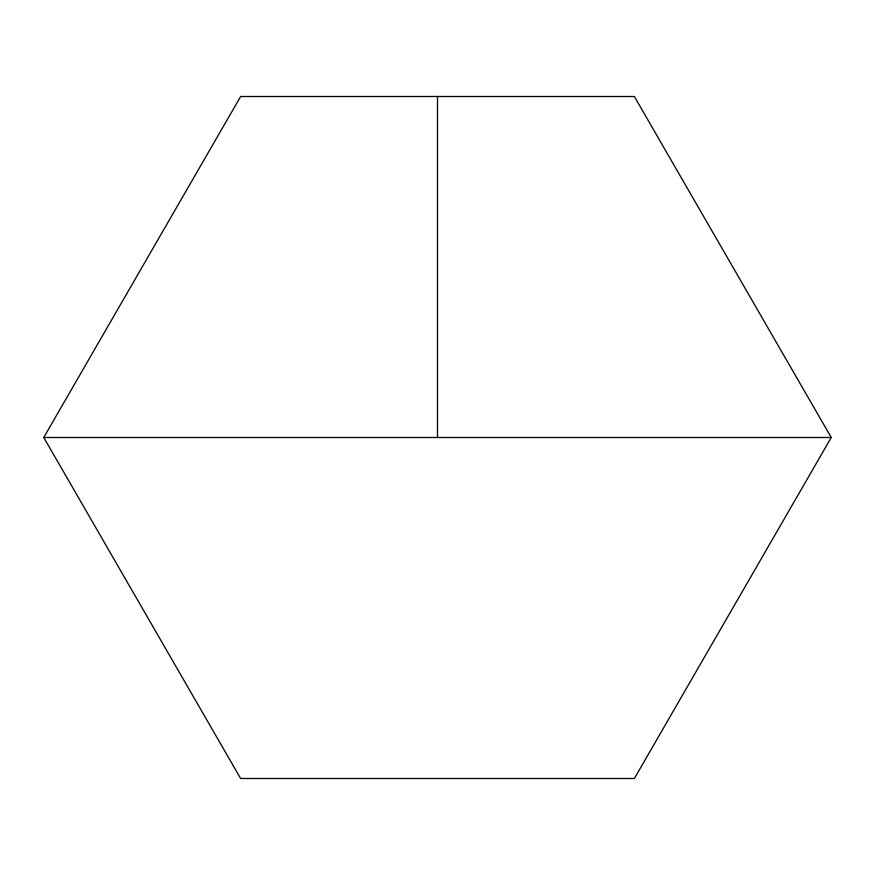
<?xml version="1.0" encoding="UTF-8"?>
<svg xmlns="http://www.w3.org/2000/svg" width="875" height="875" viewBox="0 0 875 875"><rect width="100%" height="100%" fill="white"/><g stroke="black" fill="none" stroke-linecap="round" stroke-linejoin="round"><path stroke-width="1.31" d="M43.75 437.5L240.625 96.502L634.375 96.502L831.25 437.5L634.375 778.498L240.625 778.498L43.75 437.5L831.25 437.5M437.5 96.502L437.5 437.5"/></g></svg>
